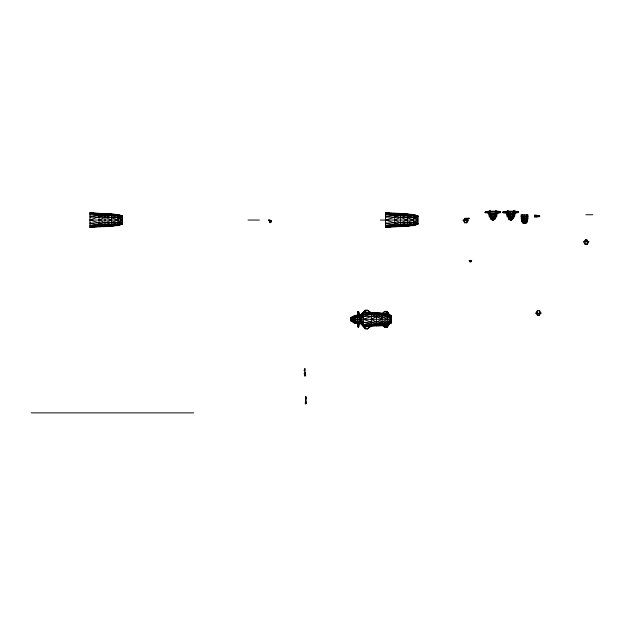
<?xml version="1.0" encoding="UTF-8"?>
<svg xmlns="http://www.w3.org/2000/svg" width="624" height="624" viewBox="0 0 624 624"><rect width="100%" height="100%" fill="white"/><g stroke="black" fill="none" stroke-linecap="round" stroke-linejoin="round"><path stroke-width="0.94" d="M357.911 322.858L357.295 322.733C357.88 317.234 358.324 314.675 353.005 317.764L350.969 317.772L350.438 319.324L350.969 320.876L354.292 323.084L357.295 323.474L358.246 321.929L359.19 322.639L359.19 321.89L351.819 321.493L350.438 319.324L350.969 317.811L353.644 316.813L359.993 317.624L363.441 316.228L376.467 313.24L387.644 314.387L391.435 315.853L391.435 322.787L387.644 324.87L384.891 327.28L382.177 325.213L380.273 325.276M357.295 315.916L359.19 317.491L353.005 317.764L351.819 317.156L353.527 317.382L354.986 316.992L355.789 316.064L359.19 316.017L358.605 316.727L357.17 316.727L357.295 315.175L354.292 315.572L353.122 319.324L353.753 322.382L359.19 321.157M358.246 313.435L358.511 314.652L359.128 314.465L357.357 314.652L357.17 316.727L358.543 314.465L359.19 316.758L357.295 316.688L358.043 311.594L358.831 312.117L359.315 316.727L358.441 311.594L357.88 316.727M510.861 211.255L510.861 220.046L512.421 219.515L514.636 216.177L515.026 213.151L506.688 213.151L507.086 216.177L507.788 216.715L510.861 217.347L513.926 216.715L512.702 211.255M524.55 214.921L524.55 223.267M522.35 214.921L522.545 219.149L521.609 221.161L523.216 223.267L525.876 223.267L527.491 221.161L527.998 214.921L521.095 214.921L521.609 221.161L524.55 221.068M357.88 321.929L358.043 326.898L358.831 326.375L359.315 321.929L357.17 321.929L358.043 326.898L358.441 326.898L358.605 321.929L359.993 322.382L363.441 326.126C372.466 324.839 383.799 328.177 391.435 322.343L387.644 324.176L391.435 321.797L387.644 323.318L363.441 324.566L359.19 320.97C369.478 324.082 381.085 327.655 391.435 322.787M355.789 316.064L359.19 316.017L357.295 317.437L359.19 317.671L363.441 314.075L376.467 312.764L388.744 314.161L391.435 316.103L387.644 314.387L382.177 315.104L363.441 314.075L359.993 319.316L350.438 319.324L350.891 318.217L350.969 320.837L353.41 320.713L355.789 321.851M509.02 211.255L509.293 219.515L510.861 220.046L512.382 219.515L514.285 213.151M358.012 313.435L358.043 312.117M488.912 211.255L497.008 211.255L496.735 216.177L494.52 219.515L492.96 220.046L491.392 219.515L490.932 211.255M358.441 326.375L358.472 325.065L358.441 326.898M522.982 214.921L523.216 223.267M497.125 213.151L496.384 213.151L495.136 218.665L494.481 219.515L492.96 219.788L491.431 219.515L490.784 218.665L491.236 217.464L490.558 216.177L490.308 213.151L488.787 213.151L489.185 216.177L491.392 219.515L492.96 220.046L494.481 219.515L494.551 218.665M518.474 212.207L513.474 212.207L514.184 211.255L513.435 211.255L513.396 214.672L512.257 217.058L512.421 219.515L509.293 219.515L507.788 216.715L508.513 215.483L508.279 211.255L507.53 211.255L508.248 212.207L507.429 213.151L507.577 214.672L509.293 217.464L510.861 217.347M490.308 213.151L490.386 211.255L489.629 211.255L489.676 214.672L490.612 215.483L491.002 216.941L490.784 218.665L490.417 214.672L490.87 213.151M521.711 214.921L521.75 218.338L522.545 219.149L522.358 222.331L523.598 223.267M525.876 223.267L526.118 214.921M512.756 213.151L512.577 216.177M494.98 211.255L494.481 219.515L491.431 219.515L491.369 218.665M525.494 223.267L526.742 222.331L526.742 214.921M522.678 221.146L522.545 219.149L521.149 218.338L527.951 218.338L526.594 219.851L522.499 219.851L522.382 218.338M491.236 217.464L494.497 217.058L495.136 218.665L495.534 211.255L496.283 211.255L495.573 212.207L500.573 212.207M512.452 218.665L511.976 219.593L512.382 219.515L512.452 218.665L511.976 219.593L509.332 219.515L508.685 218.665L508.513 215.483L506.867 214.672L514.847 214.672L512.811 216.941L513.037 218.665L508.622 218.665L508.903 216.941L508.318 214.672L508.966 213.151M513.396 214.672L513.263 216.177L508.459 216.177L508.513 215.483L507.086 216.177L508.334 216.824M373.058 325.393L363.441 326.126L359.993 323.045L360.313 316.789L359.19 316.352L359.993 316.259L363.441 312.078L371.35 312.577L371.35 326.063L367.318 328.879L365.227 328.879L359.993 321.688L359.19 322.257L359.993 322.382L363.441 326.656L376.467 325.4L382.177 323.536L387.644 324.48L391.435 322.53L387.644 324.87C379.525 324.87 371.553 326.82 363.441 324.566L359.993 319.316L360.313 316.789L363.441 312.078L365.227 310.206L367.318 310.206L371.35 312.577L373.909 312.905M507.577 214.672L507.78 213.151L503.623 212.8L503.092 212.004L508.248 211.13L508.248 213.275L506.165 213.096L505.978 211.31L506.165 212.207L508.248 213.275L507.78 213.151M350.969 317.811L350.969 320.837L351.819 320.908L350.891 320.432L350.969 317.811L351.819 317.741L350.891 318.217M358.043 325.853L358.137 326.851L358.441 325.853L358.043 325.853C356.694 326.734 359.791 326.734 358.441 325.853M304.372 369.517L304.964 368.542L304.964 376.054L304.177 373.573L304.964 374.533L304.434 375.352L305.659 375.11L304.964 372.302M365.375 328.201L365.227 328.879L364.338 327.506M464.849 222.121L464.701 222.807L466.791 222.807L468.499 220.046L462.914 220.046L464.701 222.807L464.701 220.046M585.281 243.664L585.133 244.351L587.223 244.351L588.931 241.589L583.346 241.589L585.133 244.351L585.133 241.589M380.273 324.87L382.177 324.784L384.891 327.28L387.013 327.28L387.644 324.87L387.644 313.989L387.013 311.36L384.891 311.36L382.177 313.427L377.419 313.271M103.069 226.192L89.934 227.378L89.934 212.714L113.42 214.367M398.674 226.192L385.531 227.378L385.531 212.714L400.608 213.486L417.932 215.881L417.932 224.211L413.54 225.599L404.383 226.021M526.422 221.146L527.342 218.338L527.381 214.921M305.744 403.884L305.744 396.373L306.439 397.792L305.744 400.132L306.439 402.948L305.744 403.884L305.152 402.917M359.993 322.382L359.19 322.943L361.257 323.786L361.577 322.764M537.428 313.342L537.428 310.58L535.649 313.342L541.234 313.342L539.526 310.58L537.428 310.58L537.576 311.259L536.234 313.342L537.576 315.416L537.911 314.792M522.499 219.851L522.998 218.338M357.17 316.727L357.942 314.652L357.295 316.267M534.511 215.709C535.392 215.998 541.484 215.701 538.707 215.873L538.707 216.271C539.011 217.183 540.259 215.522 539.198 216.668L534.511 217.144L534.511 214.999L539.69 215.873L539.69 216.271L534.511 216.434M496.384 213.151C493.826 213.798 477.742 212.667 490.347 211.13L490.347 212.566L485.191 212.402L485.722 211.606L488.264 211.934L488.264 213.096L490.347 213.275L488.264 212.207L488.077 211.31L488.264 211.934L487.04 212.207M495.573 213.275C501.532 213.486 501.431 210.889 495.573 211.13L495.573 212.566L500.573 212.402L500.042 211.606L495.573 211.84L496.01 211.255L497.5 211.903L498.186 211.31M508.248 212.566L504.145 212.402C503.256 213.759 503.256 210.647 504.145 212.004L508.248 211.13L505.978 211.903L508.248 211.84L507.819 211.271L505.978 211.903M513.474 212.566L517.421 212.402C519.839 212.285 514.574 210.475 513.474 211.13L513.474 213.275L518.474 212.402L517.943 211.606L513.474 211.84L513.911 211.255L515.401 211.903L516.087 211.31M359.315 321.929L358.543 323.848L359.128 324.527M494.848 216.177L495.495 214.672L495.043 213.151M467.181 220.046L466.409 218.322L465.098 218.322L463.983 220.046M508.685 218.665L509.293 217.464M353.644 316.813L354.292 315.572L354.986 316.992L354.292 316.937L354.292 321.711L357.295 322.733M489.676 214.672L489.528 213.151L490.347 212.207L489.629 211.255M539.152 311.259L539.526 310.58L539.526 313.342M486.244 212.004L485.191 212.402L485.722 212.8L486.244 212.402L485.191 212.004L486.244 212.402M499.52 212.402L500.573 212.004L499.52 212.004L500.042 212.8L500.518 212.308L499.52 212.004M503.092 212.402L504.145 212.004L503.092 212.402L504.941 212.433L503.623 212.402M517.421 212.402L518.474 212.004L517.421 212.402L518.474 212.402L517.421 212.004M358.348 311.649L358.348 312.374L357.926 312.008L358.043 311.594L358.441 312.647C359.791 311.766 356.694 311.766 358.043 312.647M358.558 326.485L357.926 326.485M512.811 216.941L513.685 215.483L514.636 216.177L513.38 216.824M388.604 324.48L387.013 327.28L382.177 325.213L382.177 313.427M387.013 327.28L388.783 324.48M470.894 261.807L471.689 260.52L469.084 260.52L469.911 261.807L470.894 261.807L470.894 260.52M539.495 314.488L540.205 313.342M540.439 313.342L539.152 315.416L537.576 315.416L537.576 313.342M464.24 220.069L465.098 218.322L465.098 220.046M584.415 241.589L585.53 239.866L586.841 239.866L587.902 241.589M365.375 310.783L365.227 310.206L359.993 317.624M305.744 402.363L305.206 403.182L306.439 402.948L305.744 402.519M494.707 218.665L492.96 220.046L491.205 218.665M485.612 212.519L485.612 211.887M500.152 211.887L500.152 212.519L500.518 212.308L499.793 212.308L500.518 212.098M504.145 212.402L503.092 212.004L504.941 211.973L503.623 212.004M518.053 211.887L518.053 212.519L518.419 212.308L517.694 212.308L518.419 212.098M526.796 222.331L522.296 222.331L523.208 221.138M304.964 376.054L305.659 375.11L304.964 374.689M350.969 320.432L350.438 319.324L350.891 318.638M357.942 323.848L359.19 322.366L358.543 323.848L357.357 323.848M360.313 316.789L359.19 317.023L360.313 316.789L359.993 316.259L363.441 312.515C372.778 312.811 382.832 312.273 391.435 315.853M382.177 323.536L387.644 321.727L391.435 319.316C383.097 313.895 373.191 312.554 363.441 312.515L361.257 314.855L359.19 315.713M382.177 313.849L384.891 311.36L387.644 313.989L391.435 316.103M359.993 316.259L359.993 315.596L363.441 312.523M538.707 216.271L539.3 215.756L538.707 215.873M468.975 218.291L468.164 219.172L465.917 218.447L469.061 218.088M369.338 311.641L367.318 310.206L363.441 312.078L363.441 326.656L367.318 328.879L370.765 326.149M353.527 321.266L355.789 323.294L355.789 315.354L354.986 316.992L353.753 316.267L350.969 317.772L350.969 320.876M492.274 219.515L492.96 220.046L493.646 219.515L492.274 219.593L492.96 219.258M511.976 219.515L510.861 220.046L509.746 219.593L509.27 218.665L509.332 219.515L510.861 220.046L511.547 219.515L510.175 219.593L510.861 219.258M358.246 314.652L359.19 316.282L358.605 316.727L358.543 314.465M358.558 312.008L357.926 312.008M387.644 323.318L391.435 320.783L387.644 321.727L363.441 322.413L361.257 319.316L363.441 316.228L387.644 317.14L391.435 317.858L387.644 315.541L382.177 315.104M271.362 221.824L270.075 221.824L268.913 220.046L270.075 222.651L271.362 221.824L271.362 220.841L268.733 220.046M386.022 326.563L384.891 327.28L383.854 325.673M488.264 212.207L490.347 211.13L488.264 211.934M506.165 212.207L507.819 211.271M503.513 212.519L503.513 211.887M521.329 219.851L522.545 219.149L522.358 222.331M387.644 324.48L391.435 322.343M354.292 317.616L355.789 316.797M102.469 213.681L89.934 213.244C101.033 213.431 112.523 214.336 122.327 220.046C112.523 225.755 101.033 226.66 89.934 226.847L105.004 226.606L114.325 225.623M398.073 213.681L385.531 213.244C396.638 213.431 408.127 214.336 417.932 220.046C408.127 225.755 396.638 226.66 385.531 226.847L400.608 226.606L409.929 225.623M495.479 216.824L496.735 216.177L495.495 214.672M122.327 224.211C111.852 226.699 100.698 226.988 89.934 225.287L117.936 224.016L122.327 221.801L117.936 222.386L89.934 223.135C100.565 225.974 111.571 226.871 122.327 224.211L122.327 215.881L117.936 214.492L106.891 214.016M407.215 224.258L413.54 225.194L417.932 223.907C407.644 227.042 396.279 226.824 385.531 225.287L413.54 224.016L417.932 221.801L413.54 222.386L385.531 223.135C396.17 225.974 407.176 226.871 417.932 224.211M353.41 320.713L351.819 321.493L354.986 322.14L354.292 323.084L353.644 321.836M108.779 226.021L117.936 225.599L122.327 223.907L117.936 225.194L111.61 224.258M117.936 225.194L122.327 223.681L117.936 224.89L122.327 223.025L117.936 224.016M413.54 225.194L417.932 223.681L413.54 224.89L417.932 223.025L413.54 224.016M122.327 215.881L105.004 213.486L89.934 214.804L105.004 215.358L117.936 220.046L105.004 224.734L89.934 220.046C100.253 215.615 111.4 214.196 122.327 217.066L117.936 215.202L122.327 216.411L115.229 214.578M494.497 217.058L496.946 214.672L488.966 214.672L490.612 215.483L490.558 216.177L495.362 216.177L495.784 215.483L496.025 216.715L492.96 217.347L489.887 216.715L490.612 215.483L489.185 216.177L490.433 216.824M504.941 212.207L506.165 211.934M539.643 215.966L538.957 216.177M512.382 219.515L509.332 219.515M111.61 215.834L117.936 214.898L122.327 216.185C111.953 212.355 100.503 214.633 89.934 216.957L117.936 217.706L122.327 218.291L117.936 216.076M407.215 215.834L413.54 216.076L417.932 217.066L413.54 215.202L417.932 216.411C407.534 213.299 396.295 213.049 385.531 214.804L407.215 215.834L413.54 214.898L417.932 216.185L413.54 214.492L402.496 214.016M363.441 326.656L365.204 326.414M89.934 227.378L94.505 226.84M385.531 227.378L390.109 226.84M492.96 219.593L493.646 219.593M510.861 219.593L511.547 219.593M104.161 226.223L99.076 226.785L99.076 213.307L99.2 213.767M399.766 226.223L394.68 226.785L394.68 213.307L394.805 213.767M371.459 325.603L376.467 325.4L371.35 325.572M391.435 319.316L359.993 319.316M387.442 312.733L388.144 313.123L387.013 311.36L388.783 314.161M498.724 212.441L500.042 212.402M517.943 212.402L516.625 212.441L518.474 212.402M485.722 212.004L487.04 211.973M417.932 215.881C407.371 212.698 396.131 214.469 385.531 216.957L413.54 217.706L417.932 218.291L413.54 216.076M537.958 215.881L539.198 215.873M507.905 213.151L507.733 213.151M506.813 211.255L514.909 211.255M503.092 212.004L504.145 212.004M485.191 212.207L490.347 212.207M503.092 212.207L508.248 212.207M485.246 212.308L485.971 212.308M585.897 214.742L592.8 214.742M534.511 216.068L539.69 216.068M520.993 216.824L528.099 216.824M468.164 218.455L469.061 218.455M465.114 218.673L466.284 218.595M490.721 218.665L495.191 218.665M491.392 219.515L494.52 219.515M89.934 220.046L122.327 220.046M248.048 220.046L259.373 220.046M380.367 220.046L417.932 220.046M271.362 220.841L268.788 220.046L270.075 221.824M357.653 312.117L358.831 312.117M357.568 313.435L358.925 313.435M388.323 314.161L388.963 314.161L387.894 312.437M537.826 315.065L539.152 315.416L539.152 313.342M350.891 320.011L350.891 319.324M361.257 323.786L361.257 314.504M387.013 324.48L388.963 324.48L387.894 326.204L387.894 324.48M357.56 325.065L358.925 325.065M357.653 326.375L358.831 326.375M31.2 412.87L193.666 412.87M539.69 216.271L537.958 216.263L539.198 216.271M524.55 221.122L527.491 221.161L526.711 218.338M485.722 212.402L487.04 212.433M516.625 211.973L517.943 212.004M498.724 211.973L500.042 212.004M357.295 321.212L354.292 321.032M391.1 213.556L393.877 213.712M95.495 213.556L98.272 213.712M305.744 397.738L306.439 397.792M359.19 321.625L359.993 321.688M385.531 212.714L389.197 213.143M391.022 213.361L393.767 213.689M89.934 212.714L93.592 213.143M95.417 213.361L98.163 213.689M503.147 212.098L503.872 212.308M489.879 213.151L490.347 213.275M387.644 315.541L391.435 316.844L387.644 314.683L391.435 316.298L388.744 314.161L389.821 315.643M513.474 211.13L515.401 211.903L515.401 213.096M495.573 211.13L497.5 211.903L497.5 213.096M389.165 315.198L391.435 316.298L387.644 314.387M350.891 320.432L351.819 320.908M513.107 216.177L513.926 216.715M510.175 219.515L510.861 220.046M513.911 211.255L515.401 212.503M496.01 211.255L497.5 212.503M527.764 219.851L526.96 219.149L526.742 222.331L525.884 221.138M350.438 319.324L350.969 320.011M359.993 321.017L363.441 326.126M536.71 313.342L537.459 314.488M584.672 241.605L585.53 239.866L585.53 241.589M467.47 220.046L466.409 218.322L466.44 220.046M466.44 219.289L466.908 220.046M387.964 313.131L388.604 314.161M508.318 214.672L509.145 216.177M586.856 243.664L587.223 244.351L587.223 241.589M466.424 222.121L466.791 222.807L466.791 220.046M366.951 328.201L367.318 328.879M512.257 217.058L513.037 218.665M490.417 214.672L491.072 216.177M358.441 312.647L358.137 311.649L358.137 312.374M359.167 316.298L359.315 316.727M526.094 218.338L526.594 219.851M353.005 317.764L353.122 319.324M358.511 314.652L358.441 312.117M358.012 325.065L358.043 326.375M586.841 239.866L586.841 241.589M539.198 215.475L539.198 216.668M537.958 215.498L537.958 216.645M536.812 215.179L536.812 216.965M517.943 211.606L517.943 212.8M516.625 211.513L516.625 212.893M504.941 211.52L504.941 212.885M503.623 211.606L503.623 212.8M500.042 211.606L500.042 212.8M498.724 211.513L498.724 212.893M492.96 211.255L492.96 220.046M487.04 211.52L487.04 212.885M485.722 211.606L485.722 212.8M469.911 260.52L469.911 261.807M413.54 214.492L413.54 225.599M407.215 214.149L407.215 225.943M400.608 213.486L400.608 226.606M376.467 312.764L376.467 325.876M359.19 315.299L359.19 323.349M358.246 311.594L358.246 316.727M358.246 321.929L358.246 326.898M358.137 326.126L358.137 326.851M351.819 317.101L351.819 321.547M270.075 220.046L270.075 222.651M117.936 214.492L117.936 225.599M111.61 214.149L111.61 225.943M105.004 213.486L105.004 226.606M304.434 369.244L304.177 371.023L304.964 370.063L304.434 369.244M376.467 316.555L371.35 319.316L376.467 322.085L382.177 319.316L376.467 316.555M105.004 217.285L99.076 220.046L105.004 222.807L111.61 220.046L105.004 217.285M400.608 217.285L394.68 220.046L400.608 222.807L407.215 220.046L400.608 217.285M387.644 319.433L376.467 324.012L363.441 319.316L376.467 314.629L387.644 319.433M413.54 220.046L400.608 224.734L385.531 220.046L400.608 215.358L413.54 220.046M489.902 211.255L488.077 211.903L490.347 211.84L489.918 211.271"/></g></svg>
